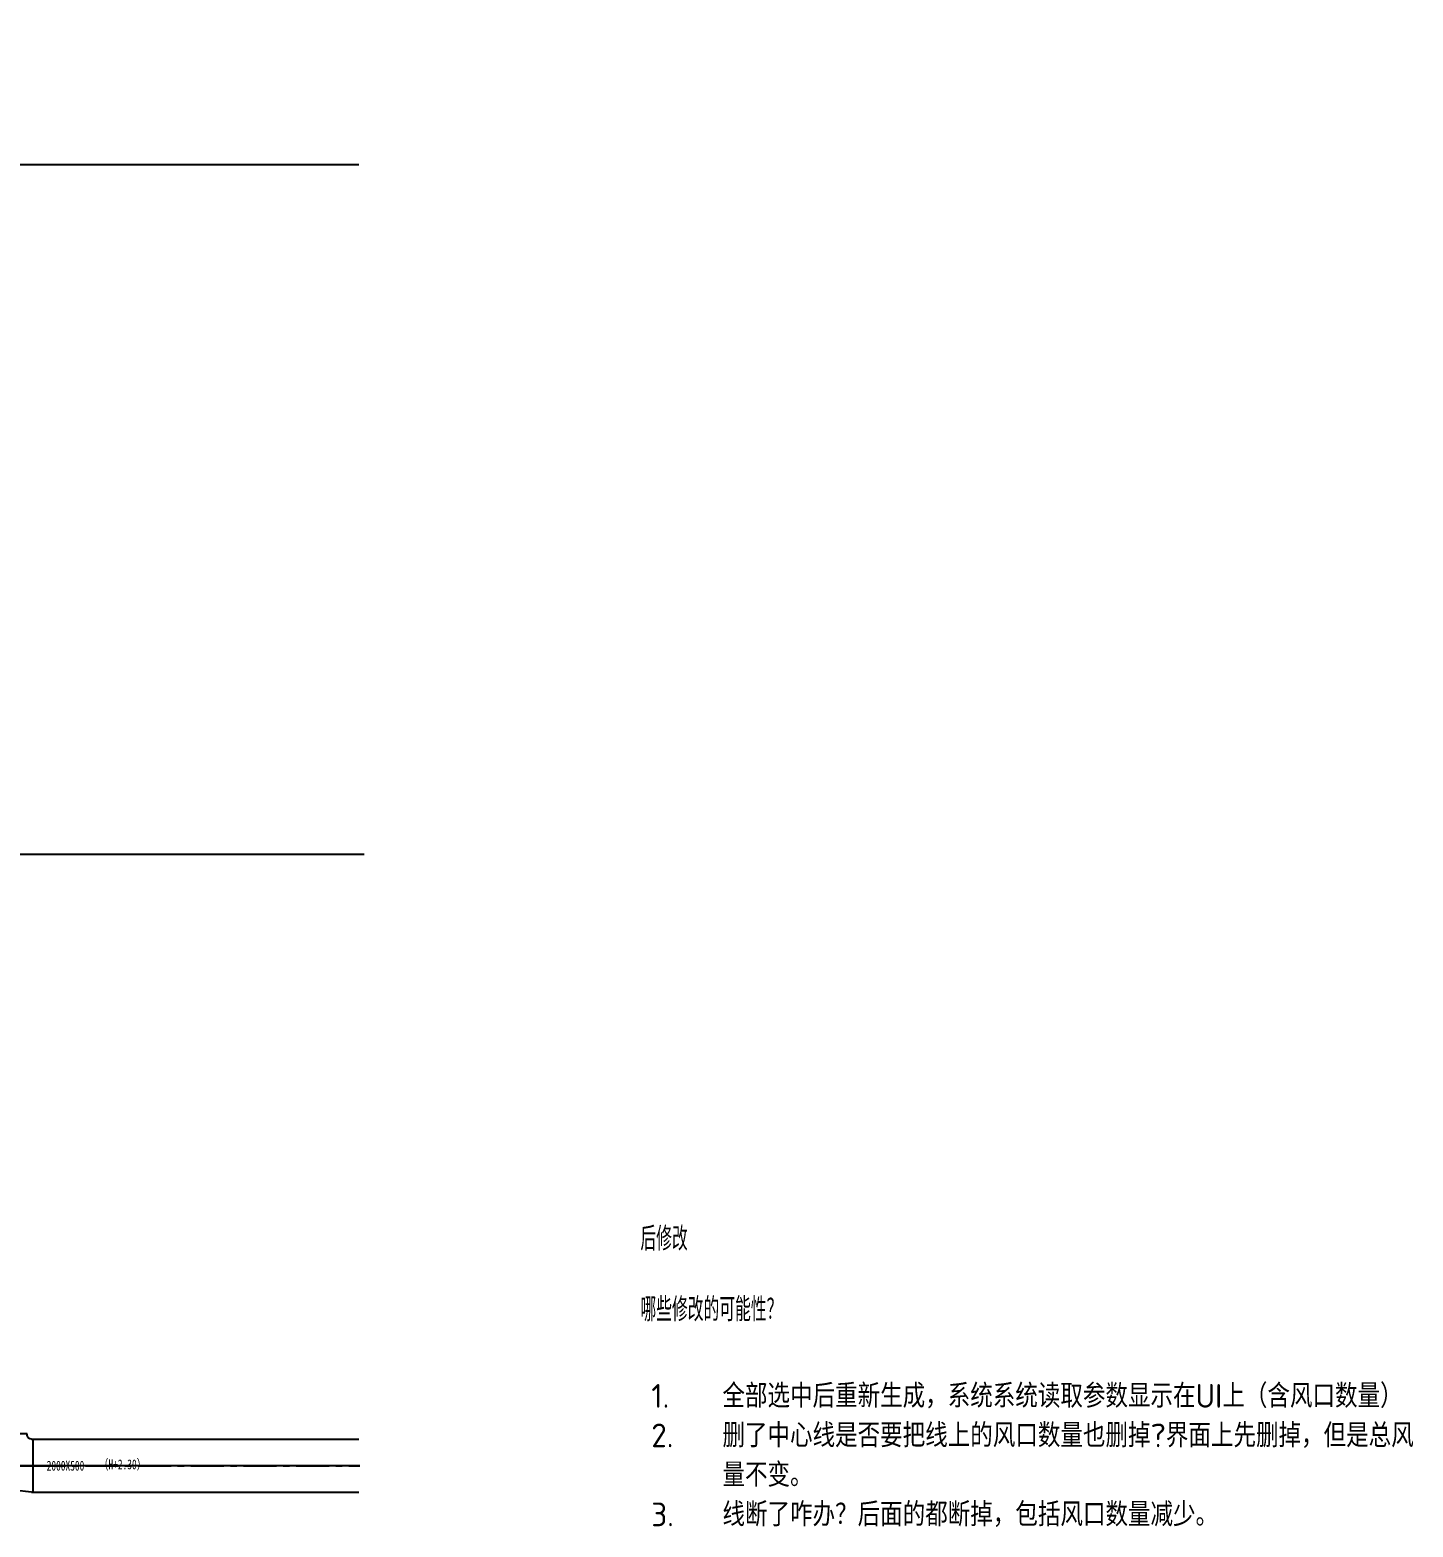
# Model space of a CAD drawing. Extents: x -51468 to 183161, y -105151 to 82504.
# Drawn here: x 130671 to 183161, y -78769 to -21932 of the extents above; entities that cross this region are included whole.
import ezdxf
from ezdxf.enums import TextEntityAlignment as Align

# ---------------------------------------------------------------- set-up
doc = ezdxf.new("R2010")
doc.units = 0
doc.header["$LTSCALE"] = 1000
doc.header["$MEASUREMENT"] = 0
doc.linetypes.add('CENTER', pattern=[2, 1.25, -0.25, 0.25, -0.25])
doc.layers.get('0').update_dxf_attribs({"linetype": 'CONTINUOUS'})
for name, color, linetype in [('DEFPOINTS-DUAL', 9, 'CENTER'), ('H-DAPP-DAPP', 131, 'CONTINUOUS'), ('H-DIMS-DUAL', 7, 'CONTINUOUS'), ('H-DIMS-DUCT', 7, 'CONTINUOUS'), ('H-DUCT-DUAL', 30, 'CONTINUOUS')]:
    doc.layers.add(name, color=color, linetype=linetype)
doc.styles.add('TH-STYLE1', font='', dxfattribs={"width": 0.7})
doc.styles.add('TH-STYLE3', font='tssdeng.shx', dxfattribs={"width": 0.7, "bigfont": 'tssdchn.shx'})
doc.styles.get('TH-STYLE1').set_extended_font_data('STFangsong')

# ---------------------------------------------------------------- blocks, each defined once
blk = doc.blocks.new('*U85')
at = {"layer": 'H-DAPP-DAPP', "extrusion": (1.49976e-32, 1.22465e-16, -1)}
for p, q in [((800, 1210), (-800, 1210)), ((-900, 800), (-900, -800)), ((1010, 1000), (1010, -1000))]:
    blk.add_line(p, q, dxfattribs=at)
at = {"layer": 'H-DUCT-DUAL', "extrusion": (1.49976e-32, 1.22465e-16, -1)}
for p, q in [((-800, 1160), (-800, 1210)), ((800, 1160), (800, 1210)), ((-763, 800), (-900, 800)), ((960, 1000), (1010, 1000)), ((-850, -800), (-900, -800)), ((960, -1000), (-850, -800)), ((960, -1000), (1010, -1000))]:
    blk.add_line(p, q, dxfattribs=at)
for radius, start in [(1760, 348.1971), (160, 270)]:
    blk.add_arc((-960, 1160), radius, start, 0, dxfattribs=at)

msp = doc.modelspace()

# ---------------------------------------------------------------- linework, layer by layer
at = {"color": 1}
for p, q in [((143354.4417, -53239.6647), (129974.4248, -53239.6647)), ((143196.4098, -76438.2315), (129816.3928, -76438.2315))]:
    msp.add_line(p, q, dxfattribs=at)
msp.add_lwpolyline([(143146.4098, -27051.7852), (129766.3928, -27051.7852), (129766.3928, -21932.0703), (118449.8928, -21932.0703), (118449.8928, -25495.4765), (101603.606, -25495.4765)])
at = {"layer": 'DEFPOINTS-DUAL'}
for p, q in [((129766.3928, -76438.2315, -0.0005), (130776.3928, -76438.2315, -0.0005)), ((130776.3928, -76438.2315, -0.0005), (143146.4098, -76438.2315)), ((143146.4098, -76438.2315), (143196.4098, -76438.2315))]:
    msp.add_line(p, q, dxfattribs=at)
at = {"layer": 'H-DUCT-DUAL'}
for p, q in [((130776.3928, -75438.2315, -0.0005), (143146.4098, -75438.2315)), ((130776.3928, -75438.2315, -0.0005), (130776.3928, -77438.2315, -0.0005)), ((130776.3928, -77438.2315, -0.0005), (143146.4098, -77438.2315))]:
    msp.add_line(p, q, dxfattribs=at)

# ---------------------------------------------------------------- block references
msp.add_blockref('*U85', (129766.3928, -76438.2315, -0.0005), dxfattribs=at)

# ---------------------------------------------------------------- texts
at = {"insert": (153352.0503, -73338.7835), "char_height": 900, "attachment_point": 1, "style": 'TH-STYLE3'}
msp.add_mtext_dynamic_manual_height_columns('\\pi-2700,l3600,t3600;{\\W1;1.^I全部选中后重新生成，系统系统读取参数显示在UI上（含风口数量）\\P2.^I删了中心线是否要把线上的风口数量也删掉?界面上先删掉，但是总风量不变。\\P3.^I线断了咋办？后面的都断掉，包括风口数量减少。}', width=29940.36264, gutter_width=1, heights=[0], dxfattribs=at)
at = {"layer": 'H-DIMS-DUAL', "style": 'TH-STYLE3', "width": 0.7}
for s, p in [('后修改', (153839.7248, -68272.2947)), ('哪些修改的可能性？', (153839.7248, -70955.7527))]:
    msp.add_text(s, height=900, dxfattribs=at).set_placement(p)
at = {"layer": 'H-DIMS-DUAL', "style": 'TH-STYLE1', "width": 0.7}
msp.add_text('2000X500', height=375, dxfattribs=at).set_placement((131305.9168, -76438.2315), align=Align.MIDDLE_LEFT)
at = {"layer": 'H-DIMS-DUCT', "style": 'TH-STYLE1', "width": 0.7}
msp.add_text('（H+2.30）', height=375, dxfattribs=at).set_placement((133282.3928, -76576.7315, -0.0004))

doc.saveas('drawing.dxf')
